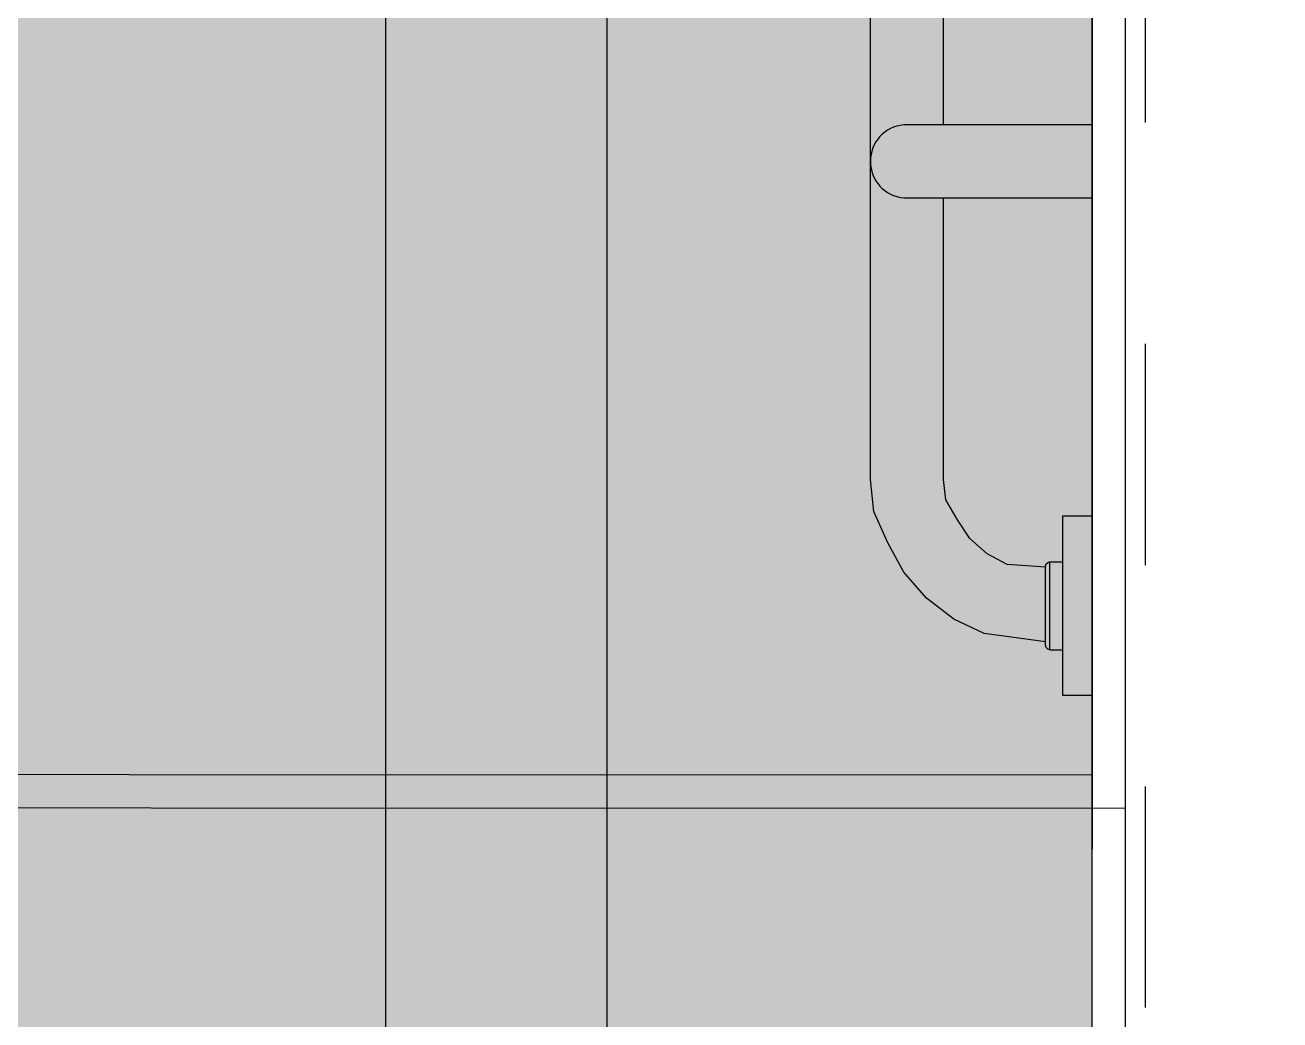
# Model space of a CAD drawing. Header units: metres. Extents: x -23 to 570, y -54 to 184.
# Drawn here: x 17.404 to 17.971, y -49.056 to -48.606 of the extents above; entities that cross this region are included whole.
import ezdxf
from ezdxf.xclip import XClip

# ---------------------------------------------------------------- set-up
doc = ezdxf.new("R2010")
doc.units = ezdxf.units.M
doc.header["$XCLIPFRAME"] = 0
for name, pattern in [('DASHEDX2', [1.5, 1, -0.5]), ('PUC$0$DASHEDX2', [1.5, 1, -0.5]), ('PUC$0$HIDDEN2', [0.1875, 0.125, -0.0625])]:
    doc.linetypes.add(name, pattern=pattern)
for name, color, linetype in [('1', 232, 'DASHEDX2'), ('PUC$0$ARQ-ALV ACAB', 4, 'Continuous'), ('PUC$0$ARQ-ALV OSSO', 5, 'Continuous'), ('PUC$0$ARQ-HID', 7, 'Continuous'), ('PUC$0$ARQ-PRJ', 7, 'PUC$0$DASHEDX2'), ('PUC$0$ARQ-SIM', 1, 'Continuous')]:
    doc.layers.add(name, color=color, linetype=linetype)
doc.layers.add('PUC$0$ARQ-FORRO', color=9, linetype='Continuous', lineweight=5)

# ---------------------------------------------------------------- blocks, each defined once
blk = doc.blocks.new('PUC$0$pl apto tipo 2 puc')
at = {"layer": 'PUC$0$ARQ-ALV ACAB'}
blk.add_lwpolyline([(-17.89498, -1.0538), (-17.02401, -1.05414), (-17.02401, -0.89447), (-17.36412, -0.89447), (-17.36412, -0.8445), (-17.51412, -0.84448), (-17.51412, -0.89448), (-19.23392, -0.89447), (-19.23392, -1.04447), (-18.05498, -1.04414), (-18.0547, -2.30387), (-19.95354, -2.30387), (-19.95382, -1.04447), (-19.90392, -1.04447), (-19.90392, -0.89447), (-20.31382, -0.89447)], dxfattribs=at)
at = {"layer": 'PUC$0$ARQ-ALV ACAB', "elevation": 0}
blk.add_lwpolyline([(-17.89498, -1.97384), (-17.89498, -1.0538)], dxfattribs=at)
at = {"layer": 'PUC$0$ARQ-ALV OSSO'}
blk.add_lwpolyline([(-14.95882, -1.03914), (-14.95854, -2.30887), (-17.9097, -2.30887), (-17.90998, -1.0388)], dxfattribs=at)
at = {"layer": 'PUC$0$ARQ-ALV OSSO', "elevation": 0.00001}
blk.add_lwpolyline([(-17.90998, -1.0388), (-17.02901, -1.03914)], dxfattribs=at)
blk = doc.blocks.new('PUC$0$VASO SANIT ACESSIVEL')
at = {"elevation": -0.0001}
blk.add_lwpolyline([(0, 0), (0, -1.2734)], dxfattribs=at)
at = {"color": 1}
for points in [[(-0.09876, -1.12076), (-0.1002, -1.1063), (-0.1002, -0.28806), (-0.09876, -0.27361)], [(-0.0672, -0.94604), (-0.0672, -0.28806), (-0.06615, -0.27889)], [(-0.06615, -1.11547), (-0.0672, -1.1063), (-0.0672, -0.97904)], [(-0.06088, -1.12454), (-0.06615, -1.11547)], [(-0.09242, -1.13491), (-0.09876, -1.12076)], [(-0.05524, -1.13301), (-0.06088, -1.12454)], [(-0.04748, -1.14), (-0.05524, -1.13301)], [(-0.08508, -1.14827), (-0.09242, -1.13491)], [(-0.03843, -1.14474), (-0.04748, -1.14)], [(-0.0211, -1.146), (-0.03843, -1.14474)], [(-0.0211, -1.14555), (-0.02082, -1.14452)], [(-0.0211, -1.18129), (-0.0211, -1.14555)], [(-0.02082, -1.14452), (-0.0201, -1.14379)], [(-0.0201, -1.14379), (-0.01907, -1.14351)], [(-0.01907, -1.18332), (-0.01907, -1.14351)], [(-0.01907, -1.14351), (-0.0132, -1.14351)], [(-0.07494, -1.16005), (-0.08508, -1.14827)], [(-0.06256, -1.16948), (-0.07494, -1.16005)], [(-0.04876, -1.17599), (-0.06256, -1.16948)], [(-0.0211, -1.17973), (-0.04876, -1.17599)], [(-0.02082, -1.18231), (-0.0211, -1.18129)], [(-0.0201, -1.18304), (-0.02082, -1.18231)], [(-0.01907, -1.18332), (-0.0201, -1.18304)], [(-0.01907, -1.18332), (-0.0132, -1.18332)]]:
    blk.add_lwpolyline(points, dxfattribs=at)
at = {"color": 1, "elevation": -0.0001}
blk.add_lwpolyline([(0, -1.1228), (0, -1.20403), (-0.0132, -1.20403), (-0.0132, -1.1228)], close=True, dxfattribs=at)
at = {"layer": 'PUC$0$ARQ-SIM'}
blk.add_lwpolyline([(0, -0.94604), (-0.0852, -0.94604, 0.913215), (-0.0852, -0.97904), (0, -0.97904)], format="xyb", dxfattribs=at)
blk = doc.blocks.new('PUC$0$pl forro pcd 4')
at = {"layer": 'PUC$0$ARQ-FORRO'}
h = blk.add_hatch(color=256, dxfattribs=at)
h.dxf.hatch_style = 1
h.paths.add_polyline_path([(-9.93889, 3.05995), (-7.39884, 3.05995), (-7.39884, 1.49989), (-9.93889, 1.49989)])
blk.add_lwpolyline([(-9.93889, 3.05995), (-7.39884, 3.05995), (-7.39884, 1.49989), (-9.93889, 1.49989)], close=True, dxfattribs=at)
blk = doc.blocks.new('PUC$0$A$C27047b9f')
at = {"layer": 'PUC$0$ARQ-PRJ', "linetype": 'PUC$0$HIDDEN2', "ltscale": 50}
for p, q in [((2.61671, 3.6752), (2.61671, -0.99044, 0)), ((2.71671, 3.6752), (2.71671, -0.99923))]:
    blk.add_line(p, q, dxfattribs=at)
blk = doc.blocks.new('PUC')
at = {"layer": 'PUC$0$ARQ-ALV ACAB', "elevation": 0}
blk.add_lwpolyline([(17.21105, -49.26498), (17.88615, -49.26498), (17.88615, -47.70493), (15.34609, -47.70493), (15.34609, -49.26498)], dxfattribs=at)
at = {"layer": 'PUC$0$ARQ-ALV OSSO'}
blk.add_line((17.90115, -47.68992, 0), (17.90115, -49.46998, 0), dxfattribs=at)
blk.add_blockref('PUC$0$A$C27047b9f', (14.94999, -51.99998, 0))
at = {"layer": 'PUC$0$ARQ-ALV OSSO', "rotation": 180}
blk.add_blockref('PUC$0$pl apto tipo 2 puc', (-0.00883, -49.99879, 0), dxfattribs=at)
at = {"layer": 'PUC$0$ARQ-FORRO'}
blk.add_blockref('PUC$0$pl forro pcd 4', (25.28498, -50.76487, 0), dxfattribs=at)
at = {"layer": 'PUC$0$ARQ-HID'}
blk.add_blockref('PUC$0$VASO SANIT ACESSIVEL', (17.88615, -47.70493, 0), dxfattribs=at)
blk = doc.blocks.new('est-lo-07-6sb-r00')
at = {"layer": '1'}
blk.add_line((1791.014771, 165.003526), (1791.014771, -229.999844), dxfattribs=at)

msp = doc.modelspace()

# ---------------------------------------------------------------- block references
msp.add_blockref('PUC', (0, 0))
at = {"linetype": 'Continuous'}
ref = msp.add_blockref('est-lo-07-6sb-r00', (0, -50), dxfattribs=dict(at, xscale=0.01, yscale=0.01, zscale=0.01))
XClip(ref).set_block_clipping_path([(-2376.9387453747, -332.406408919), (3843.2300762764, 424.4148867243)])

doc.saveas('drawing.dxf')
